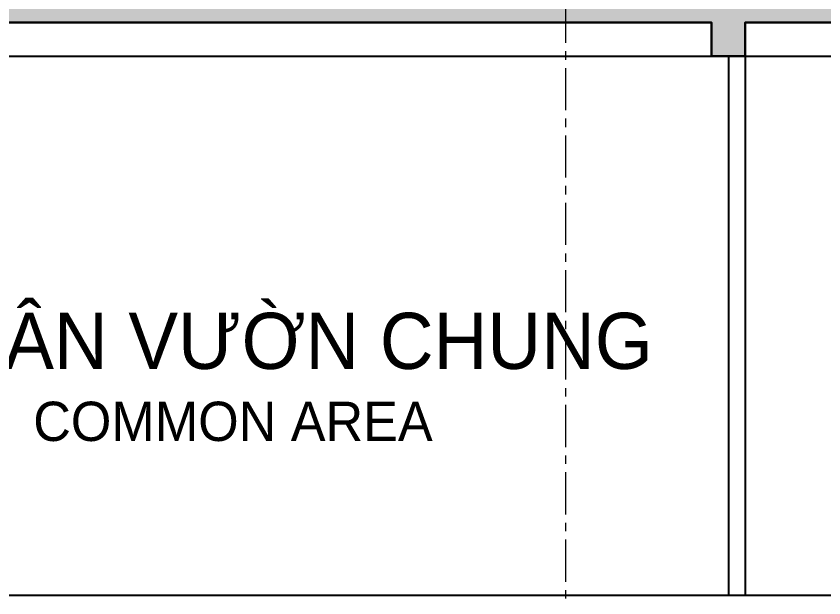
# Model space of a CAD drawing. Header units: millimetres. Extents: x -100356 to 314685, y 446 to 1273965.
# Drawn here: x 86652 to 93852, y 251661 to 256842 of the extents above; entities that cross this region are included whole.
import ezdxf
from ezdxf.xclip import XClip

# ---------------------------------------------------------------- set-up
doc = ezdxf.new("R2010")
doc.units = ezdxf.units.MM
doc.header["$XCLIPFRAME"] = 2
doc.linetypes.add('section$0$CENTER', pattern=[2, 1.25, -0.25, 0.25, -0.25])
for name, color, linetype, lineweight in [('@ color hatch', 7, 'Continuous', 13), ('Hatch-wall', 251, 'Continuous', 5), ('section$0$A-_FLORLEVL_E', 7, 'Continuous', 5), ('section$0$NKC_TRUC', 8, 'section$0$CENTER', 13)]:
    doc.layers.add(name, color=color, linetype=linetype, lineweight=lineweight)
for name, color, linetype in [('section$0$FIN', 3, 'Continuous'), ('section$0$NAM', 3, 'Continuous'), ('section$0$STR', 7, 'Continuous'), ('STR', 7, 'Continuous')]:
    doc.layers.add(name, color=color, linetype=linetype)
doc.styles.add('section$0$Arial', font='Font - TrueType - Arial.ttf', dxfattribs={"width": 0.95, "height": 770})

# ---------------------------------------------------------------- blocks, each defined once
blk = doc.blocks.new('section$0$grid section')
at = {"layer": 'section$0$NKC_TRUC', "ltscale": 300}
blk.add_line((-141943.9, 87100), (0, 87100), dxfattribs=at)
blk = doc.blocks.new('section')
at = {"layer": 'Hatch-wall', "ltscale": 0.5}
h = blk.add_hatch(color=256, dxfattribs=at)
h.dxf.hatch_style = 1
h.paths.add_polyline_path([(234510.8, 92400), (234510.7, 93800), (233214.7, 93800), (233214.7, 93600), (234310.7, 93600), (234310.7, 92100), (234510.7, 92100), (234510.7, 92200), (242714.7, 92200), (242714.7, 91900), (243014.7, 91900), (243014.7, 92200), (246014.7, 92200), (246014.7, 91900.1), (246314.7, 91900.1), (246314.7, 92200), (248184.7, 92200), (248184.7, 87100), (248434.7, 87100), (248434.7, 92200.1), (251334.7, 92200.1), (251334.7, 87100), (251584.7, 87100), (251584.7, 92400)])
at = {"layer": 'section$0$FIN', "ltscale": 10}
for p, q in [((242864.7, 91900.1), (242864.7, 87100, 0)), ((243014.7, 91900.1, 0), (243014.7, 87100, 0)), ((243014.7, 91900, 0), (246314.7, 91900, 0))]:
    blk.add_line(p, q, dxfattribs=at)
at = {"layer": 'section$0$FIN'}
for p, q in [((234114.6, 87100, 0), (243014.7, 87100.1, 0)), ((243014.7, 87100.1, 0), (248184.7, 87100.1, 0))]:
    blk.add_line(p, q, dxfattribs=at)
blk.add_lwpolyline([(234510.7, 91900), (242864.7, 91900)], dxfattribs=at)
at = {"layer": 'section$0$NKC_TRUC', "ltscale": 300}
blk.add_line((241410.7, 95993.2), (241410.7, -15127.4), dxfattribs=at)
at = {"layer": 'section$0$STR', "ltscale": 10}
for points in [[(243014.7, 92200), (246014.7, 92200), (246014.7, 91900.1), (246314.7, 91900.1), (246314.7, 92400), (234310.7, 92400)], [(234510.7, 92150), (234510.7, 92200), (242714.7, 92200)]]:
    blk.add_lwpolyline(points, dxfattribs=at)
at = {"layer": 'section$0$STR', "ltscale": 10, "elevation": 0}
blk.add_lwpolyline([(242714.7, 92200), (242714.7, 91900), (243014.7, 91900), (243014.7, 92200)], dxfattribs=at)
at = {"layer": 'STR', "ltscale": 0.5}
blk.add_lwpolyline([(234310.7, 92100), (234310.7, 92400), (251584.7, 92400), (251584.7, 87100), (251334.7, 87100), (251334.7, 92200.1), (248434.7, 92200.1), (248434.7, 87100), (248184.7, 87100), (248184.7, 92200), (246314.7, 92200), (246314.7, 91900.1), (246014.7, 91900.1), (246014.7, 92200), (243014.7, 92200), (243014.7, 91900), (242714.7, 91900), (242714.7, 92200), (234510.7, 92200), (234510.7, 92100)], close=True, dxfattribs=at)
at = {"layer": 'section$0$A-_FLORLEVL_E'}
blk.add_blockref('section$0$grid section', (298304.7, 0), dxfattribs=at)
at = {"layer": 'section$0$NAM', "attachment_point": 1, "style": 'section$0$Arial'}
for s, width, insert, char_height in [('SÂN VƯỜN CHUNG', 6747.835, (235966.6, 89613.8), 500), ('COMMON AREA', 3815.514, (236666.9, 88822), 350)]:
    blk.add_mtext_dynamic_manual_height_columns(s, width=width, gutter_width=1, heights=[0], dxfattribs=dict(at, insert=insert, char_height=char_height))

msp = doc.modelspace()

# ---------------------------------------------------------------- block references
at = {"layer": '@ color hatch', "ltscale": 0.5}
ref = msp.add_blockref('section', (-149862.3, 164586), dxfattribs=at)
XClip(ref).set_block_clipping_path([(169394.0948857647, -24157.8838648469), (313883.7615168951, 101394.6180912155)])

doc.saveas('drawing.dxf')
